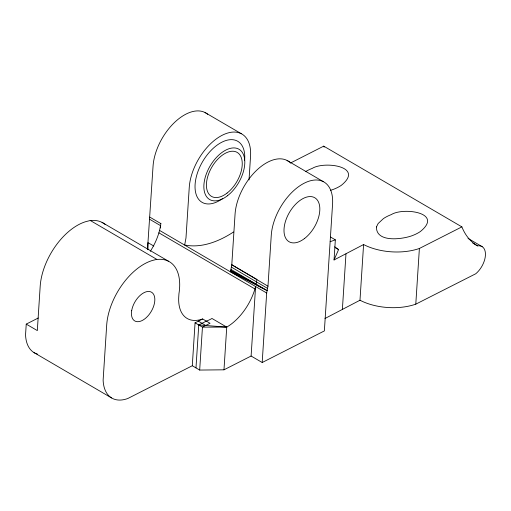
<?xml version="1.0" encoding="UTF-8"?>
<svg xmlns="http://www.w3.org/2000/svg" width="511" height="511" viewBox="0 0 511 511"><rect width="100%" height="100%" fill="white"/><g stroke="black" fill="none" stroke-linecap="round" stroke-linejoin="round"><path stroke-width="0.77" d="M38.268 318.002L26.24 324.115L25.55 334.788A43.671 24.79 -59.7 0 0 36.396 353.759M147.481 249.707L153.051 166.222A43.697 24.809 -59.7 0 1 174.615 122.378A43.697 24.809 -59.7 0 1 207.658 114.26M160.384 227.983L160.856 223.313M202.65 318.96A42.7 24.241 -59.7 0 1 178.748 296.814L178.952 293.653A51.975 29.504 -59.7 0 0 157.081 259.486L156.762 259.345A221.103 125.514 -59.7 0 1 152.732 260.38A51.975 29.504 -59.7 0 0 106.69 325.105L103.126 380.127A43.671 24.79 -59.7 0 0 127.852 398.484L192.289 365.742L195.061 322.811L202.65 318.96L210.034 323.278L202.452 327.129L195.061 322.811M195.981 367.901L198.76 324.97L206.342 321.119A42.7 24.241 -59.7 0 0 211.963 318.468L226.737 327.104L223.978 369.817L199.68 370.06L192.289 365.742M199.68 370.06L202.452 327.129L226.737 327.104A42.7 24.241 -59.7 0 0 254.932 288.964L255.596 286.537L159.547 230.404L160.537 225.638L149.455 219.162M249.017 179.968L250.55 156.232A43.697 24.809 -59.7 0 0 222.266 135.23A43.697 24.809 -59.7 0 0 189.255 187.384L185.978 237.992L184.675 244.993L186.049 245.242A110.376 62.655 -59.7 0 0 233.527 231.981M251.105 356.033L255.596 286.537L266.678 293.014L262.188 362.51L251.105 356.033L223.978 369.817M266.678 293.014L267.975 286.186L271.264 235.309A43.697 24.809 -59.7 0 1 304.281 183.162A43.697 24.809 -59.7 0 1 332.565 204.164L324.364 330.917L262.188 362.51M324.951 318.513L359.987 300.232A45.025 24.522 3.7 0 0 415.788 304.166L475.767 273.755A17.361 9.856 -59.7 0 0 485.418 255.372A17.361 9.856 -59.7 0 0 477.568 245.874A99.409 56.434 -59.7 0 1 461.88 226.884L419.384 248.474A45.025 24.522 3.7 0 1 363.589 244.539L334.047 259.958L335.344 239.844L330.591 237.066M342.37 309.615L345.973 253.897M359.987 300.232L363.589 244.539M415.788 304.166L419.384 248.474M231.023 269.463L267.176 290.631L230.487 271.75L231.79 264.768L235.06 214.154A43.697 24.809 -59.7 0 1 256.624 170.304A43.697 24.809 -59.7 0 1 289.673 162.185M150.298 251.329A42.7 24.241 -59.7 0 0 158.883 232.831L159.547 230.404M334.047 259.958L338.582 249.579L334.692 246.807M290.305 163.118L323.712 146.14L461.88 226.884M330.176 241.703L335.344 239.844M330.393 190.386L333.408 189.357A42.892 23.359 3.7 0 0 341.278 185.359C364.963 166.267 324.083 160.882 312.247 168.394A42.892 23.359 3.7 0 0 305.54 171.645M198.76 324.97L226.737 327.104M26.24 324.115L37.322 330.591L40.19 286.243A51.975 29.504 -59.7 0 1 86.238 221.519A221.103 125.514 -59.7 0 0 90.268 220.484L90.581 220.624A51.975 29.504 -59.7 0 1 105.138 224.438M267.176 290.631L230.755 270.606L256.152 284.142L256.912 279.447L231.79 264.768L267.975 286.186M198.364 321.163L205.754 325.481M468.025 238.407L482.212 246.698M472.758 243.064L477.568 245.874M205.058 112.541L241.262 133.697M287.067 160.467L323.271 181.629M335.222 247.618L338.582 249.579M149.761 217.098L160.844 223.575M231.413 267.112L267.579 288.408M158.883 232.831L254.932 288.964M153.805 246.034L147.941 242.61L147.998 249.387M102.047 222.394L168.541 261.255M90.268 220.484L156.762 259.345M34.013 352.603L111.59 397.941M222.668 198.511A35.355 20.07 -59.7 0 1 195.042 187.55A35.355 20.07 -59.7 0 1 221.084 142.601A35.355 20.07 -59.7 0 1 244.571 160.71M37.673 354.168A43.671 24.79 -59.7 0 1 37.028 353.976M324.134 147.155A99.409 56.434 -59.7 0 1 323.712 146.14M131.678 310.714L131.474 312.508A16.633 9.441 -59.7 0 0 147.743 316.168A16.633 9.441 -59.7 0 0 150.534 291.768A16.633 9.441 -59.7 0 0 131.678 310.714M376.46 226.941C375.981 243.076 402.981 239.244 412.466 235.558A42.892 23.359 3.7 0 0 420.329 231.56C444.021 212.467 403.141 207.083 391.305 214.594A42.892 23.359 3.7 0 0 383.435 218.593L378.159 223.505L376.46 226.941M227.465 195.751A29.121 16.531 -59.7 0 0 240.298 150.151A29.121 16.531 -59.7 0 0 205.243 177.285A29.121 16.531 -59.7 0 0 227.465 195.751M227.069 193.081A25.473 14.461 -59.7 0 0 238.298 153.185A25.473 14.461 -59.7 0 0 207.632 176.927A25.473 14.461 -59.7 0 0 227.069 193.081M304.652 238.42A25.473 14.461 -59.7 0 0 315.881 198.524A25.473 14.461 -59.7 0 0 285.208 222.266A25.473 14.461 -59.7 0 0 304.652 238.42"/></g></svg>
